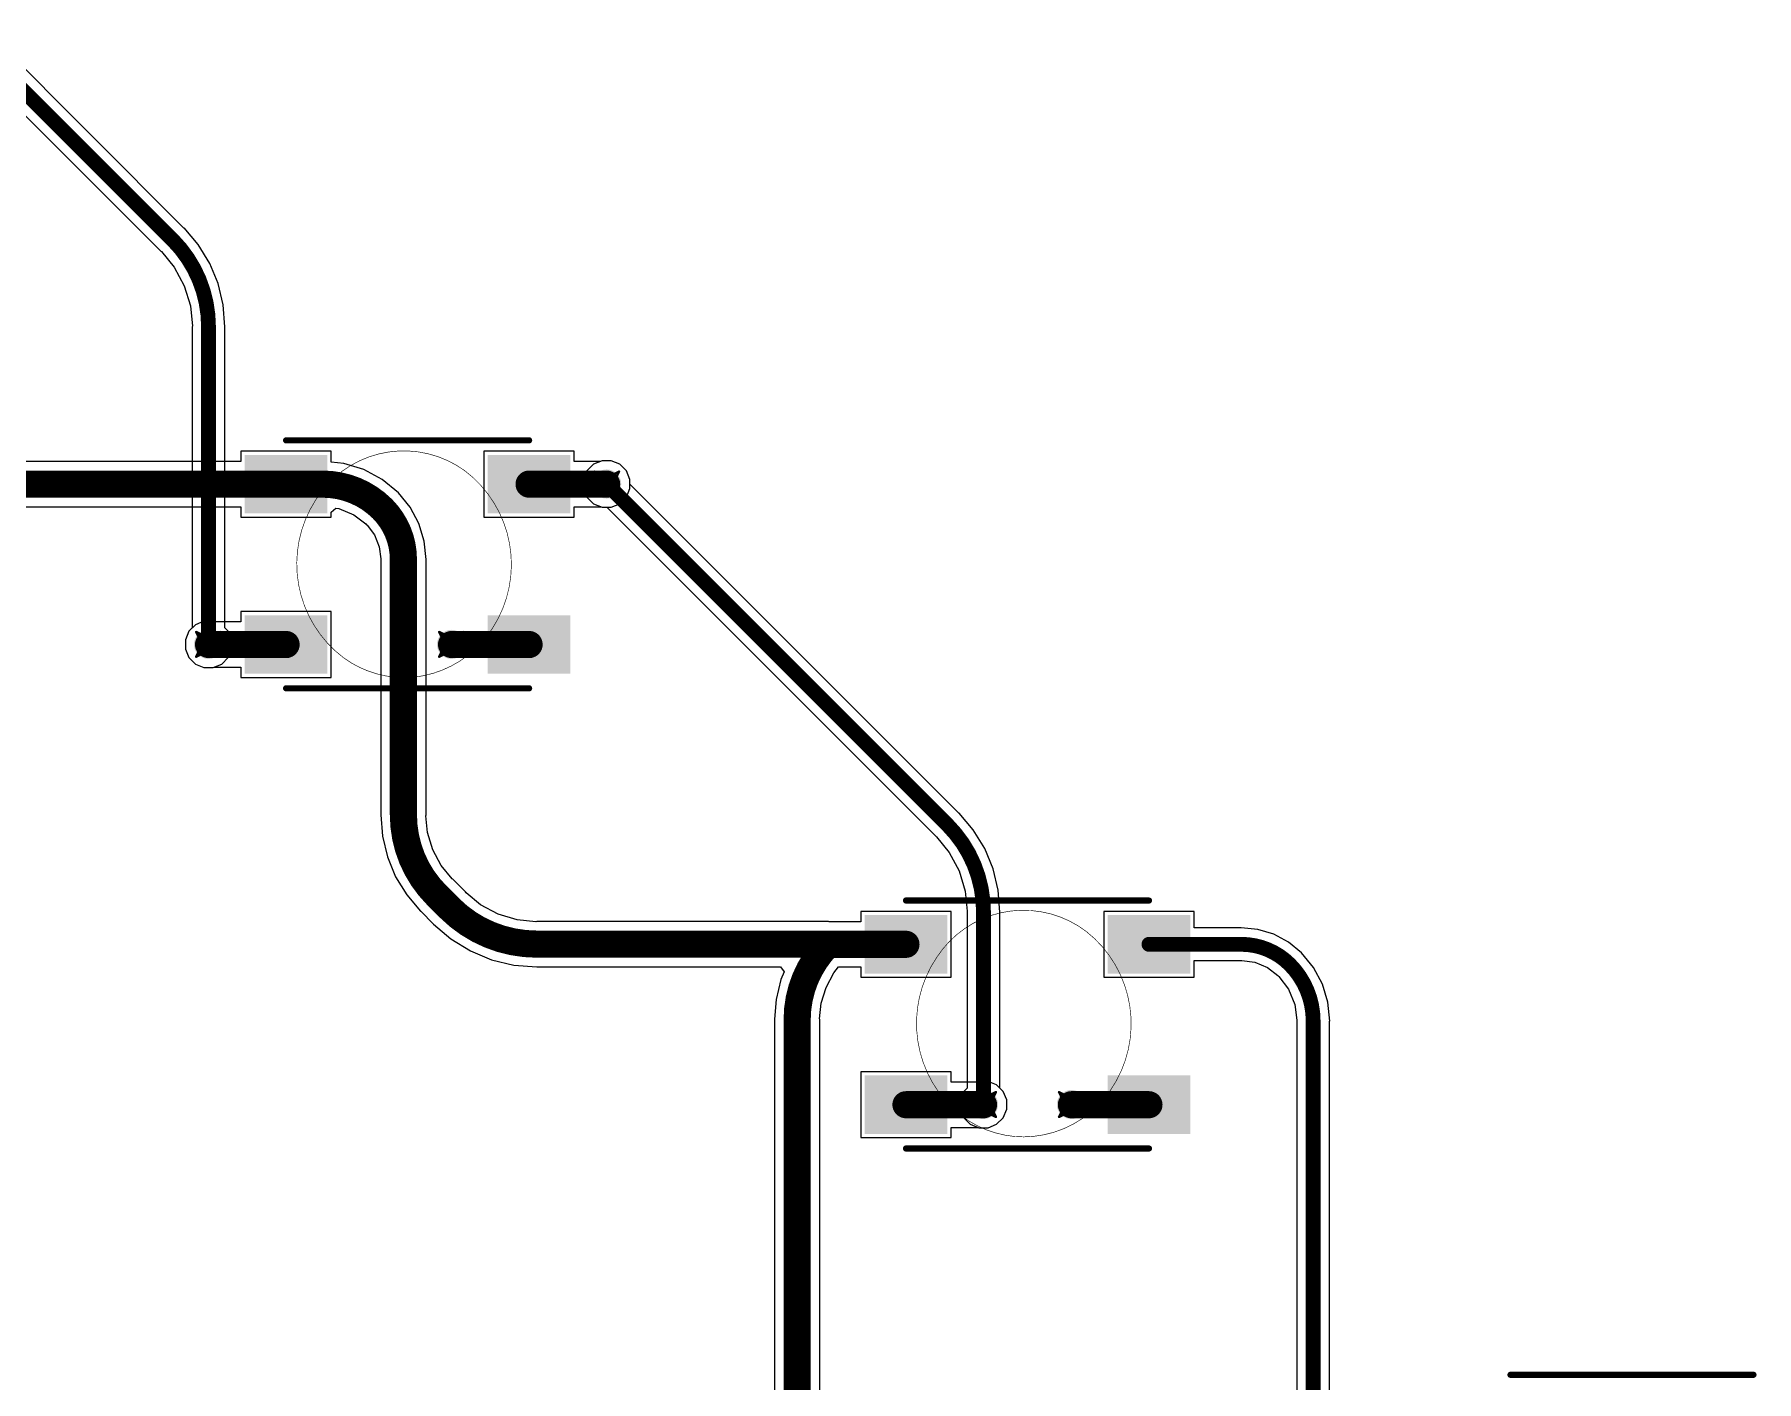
# Model space of a CAD drawing. Header units: inches. Extents: x -11 to 1110, y -7 to 455.
# Drawn here: x 444.63 to 480.06, y 235.97 to 263.68 of the extents above; entities that cross this region are included whole.
import ezdxf

# ---------------------------------------------------------------- set-up
doc = ezdxf.new("R2010")
doc.units = ezdxf.units.IN
for name, color, linetype in [('Bottom Layer', 5, 'Continuous'), ('Drill Drawing', 1, 'Continuous'), ('Mechanical 7', 56, 'Continuous'), ('Top Layer', 1, 'Continuous'), ('Top Overlay', 2, 'Continuous'), ('Top Paste', 8, 'Continuous'), ('Top Solder', 216, 'Continuous'), ('Via Holes', 16, 'Continuous')]:
    doc.layers.add(name, color=color, linetype=linetype)

msp = doc.modelspace()

# ---------------------------------------------------------------- hatches: boundary and pattern name
at = {"layer": 'Bottom Layer'}
h = msp.add_hatch(color=5, dxfattribs=at)
edge = h.paths.add_edge_path()
edge.add_arc((456.404, 254.435), 0.3, 0, 360)
h = msp.add_hatch(color=5, dxfattribs=at)
edge = h.paths.add_edge_path()
edge.add_arc((448.212, 251.135), 0.3, 0, 360)
h = msp.add_hatch(color=5, dxfattribs=at)
edge = h.paths.add_edge_path()
edge.add_arc((453.212, 251.135), 0.3, 0, 360)
h = msp.add_hatch(color=5, dxfattribs=at)
edge = h.paths.add_edge_path()
edge.add_arc((464.158, 241.668), 0.3, 0, 360)
h = msp.add_hatch(color=5, dxfattribs=at)
edge = h.paths.add_edge_path()
edge.add_arc((465.967, 241.668), 0.3, 0, 360)
at = {"layer": 'Top Layer'}
for points in [[(449.058, 254.932), (450.558, 254.932), (450.558, 253.932), (449.058, 253.932)], [(455.558, 253.932), (454.058, 253.932), (454.058, 254.932), (455.558, 254.932)], [(449.058, 251.632), (450.558, 251.632), (450.558, 250.632), (449.058, 250.632)], [(454.058, 251.632), (455.558, 251.632), (455.558, 250.632), (454.058, 250.632)], [(461.812, 245.464), (463.312, 245.464), (463.312, 244.464), (461.812, 244.464)], [(468.312, 244.464), (466.812, 244.464), (466.812, 245.464), (468.312, 245.464)], [(461.812, 242.164), (463.312, 242.164), (463.312, 241.164), (461.812, 241.164)], [(466.812, 242.164), (468.312, 242.164), (468.312, 241.164), (466.812, 241.164)]]:
    msp.add_hatch(color=1, dxfattribs=at).paths.add_polyline_path(points)
h = msp.add_hatch(color=1, dxfattribs=at)
edge = h.paths.add_edge_path()
edge.add_arc((456.404, 254.435), 0.3, 0, 360)
h = msp.add_hatch(color=1, dxfattribs=at)
edge = h.paths.add_edge_path()
edge.add_arc((448.212, 251.135), 0.3, 0, 360)
h = msp.add_hatch(color=1, dxfattribs=at)
edge = h.paths.add_edge_path()
edge.add_arc((453.212, 251.135), 0.3, 0, 360)
h = msp.add_hatch(color=1, dxfattribs=at)
edge = h.paths.add_edge_path()
edge.add_arc((464.158, 241.668), 0.3, 0, 360)
h = msp.add_hatch(color=1, dxfattribs=at)
edge = h.paths.add_edge_path()
edge.add_arc((465.967, 241.668), 0.3, 0, 360)
at = {"layer": 'Top Paste'}
for points in [[(449.058, 254.932), (450.558, 254.932), (450.558, 253.932), (449.058, 253.932)], [(455.558, 253.932), (454.058, 253.932), (454.058, 254.932), (455.558, 254.932)], [(449.058, 251.632), (450.558, 251.632), (450.558, 250.632), (449.058, 250.632)], [(454.058, 251.632), (455.558, 251.632), (455.558, 250.632), (454.058, 250.632)], [(461.812, 245.464), (463.312, 245.464), (463.312, 244.464), (461.812, 244.464)], [(468.312, 244.464), (466.812, 244.464), (466.812, 245.464), (468.312, 245.464)], [(461.812, 242.164), (463.312, 242.164), (463.312, 241.164), (461.812, 241.164)], [(466.812, 242.164), (468.312, 242.164), (468.312, 241.164), (466.812, 241.164)]]:
    msp.add_hatch(color=8, dxfattribs=at).paths.add_polyline_path(points)
at = {"layer": 'Top Solder'}
for points in [[(448.956, 255.033), (450.66, 255.033), (450.66, 253.83), (448.956, 253.83)], [(455.66, 253.83), (453.956, 253.83), (453.956, 255.033), (455.66, 255.033)], [(448.956, 251.733), (450.66, 251.733), (450.66, 250.53), (448.956, 250.53)], [(453.956, 251.733), (455.66, 251.733), (455.66, 250.53), (453.956, 250.53)], [(461.711, 245.566), (463.414, 245.566), (463.414, 244.363), (461.711, 244.363)], [(468.414, 244.363), (466.711, 244.363), (466.711, 245.566), (468.414, 245.566)], [(461.711, 242.266), (463.414, 242.266), (463.414, 241.063), (461.711, 241.063)], [(466.711, 242.266), (468.414, 242.266), (468.414, 241.063), (466.711, 241.063)]]:
    msp.add_hatch(color=216, dxfattribs=at).paths.add_polyline_path(points)
at = {"layer": 'Via Holes'}
h = msp.add_hatch(color=7, dxfattribs=at)
edge = h.paths.add_edge_path()
edge.add_arc((456.404, 254.435), 0.15, 0, 360)
h = msp.add_hatch(color=7, dxfattribs=at)
edge = h.paths.add_edge_path()
edge.add_arc((448.212, 251.135), 0.15, 0, 360)
h = msp.add_hatch(color=7, dxfattribs=at)
edge = h.paths.add_edge_path()
edge.add_arc((453.212, 251.135), 0.15, 0, 360)
h = msp.add_hatch(color=7, dxfattribs=at)
edge = h.paths.add_edge_path()
edge.add_arc((464.158, 241.668), 0.15, 0, 360)
h = msp.add_hatch(color=7, dxfattribs=at)
edge = h.paths.add_edge_path()
edge.add_arc((465.967, 241.668), 0.15, 0, 360)

# ---------------------------------------------------------------- linework, layer by layer
at = {"layer": 'Bottom Layer'}
for p, q in [((447.707, 259.702), (443.878, 263.53)), ((443.402, 263.054), (447.23, 259.226)), ((447.708, 259.704), (447.707, 259.702)), ((448.002, 259.36), (447.708, 259.704)), ((447.23, 259.226), (447.243, 259.218)), ((447.243, 259.218), (447.508, 258.894)), ((448.238, 258.975), (448.002, 259.36)), ((447.508, 258.894), (447.712, 258.513)), ((448.411, 258.558), (448.238, 258.975)), ((447.712, 258.513), (447.838, 258.099)), ((448.516, 258.118), (448.411, 258.558)), ((447.838, 258.099), (447.879, 257.683)), ((448.551, 257.668), (448.516, 258.118)), ((447.879, 257.683), (447.876, 257.668)), ((447.876, 257.668), (447.876, 251.474)), ((448.549, 251.474), (448.549, 257.668)), ((448.549, 257.668), (448.551, 257.668)), ((456.133, 254.84), (455.999, 254.706)), ((456.309, 254.913), (456.133, 254.84)), ((456.499, 254.913), (456.309, 254.913)), ((456.674, 254.84), (456.499, 254.913)), ((456.809, 254.706), (456.674, 254.84)), ((455.999, 254.706), (455.926, 254.53)), ((455.926, 254.53), (455.926, 254.34)), ((456.881, 254.53), (456.809, 254.706)), ((456.881, 254.434), (456.881, 254.53)), ((463.652, 247.663), (456.881, 254.434)), ((455.926, 254.34), (455.999, 254.165)), ((455.999, 254.165), (456.133, 254.03)), ((456.133, 254.03), (456.309, 253.957)), ((456.309, 253.957), (456.405, 253.957)), ((456.405, 253.957), (463.176, 247.187)), ((447.807, 251.406), (447.735, 251.23)), ((447.876, 251.474), (447.807, 251.406)), ((448.617, 251.406), (448.549, 251.474)), ((448.69, 251.23), (448.617, 251.406)), ((447.735, 251.23), (447.735, 251.04)), ((447.735, 251.04), (447.807, 250.865)), ((448.617, 250.865), (448.69, 251.04)), ((448.69, 251.04), (448.69, 251.23)), ((447.807, 250.865), (447.942, 250.73)), ((447.942, 250.73), (448.117, 250.657)), ((448.117, 250.657), (448.307, 250.657)), ((448.307, 250.657), (448.483, 250.73)), ((448.483, 250.73), (448.617, 250.865)), ((463.654, 247.665), (463.652, 247.663)), ((463.947, 247.321), (463.654, 247.665)), ((463.176, 247.187), (463.189, 247.178)), ((463.189, 247.178), (463.454, 246.855)), ((464.183, 246.936), (463.947, 247.321)), ((463.454, 246.855), (463.658, 246.474)), ((464.356, 246.518), (464.183, 246.936)), ((463.658, 246.474), (463.783, 246.059)), ((464.462, 246.079), (464.356, 246.518)), ((463.783, 246.059), (463.824, 245.644)), ((464.497, 245.629), (464.462, 246.079)), ((463.824, 245.644), (463.821, 245.629)), ((463.821, 245.629), (463.821, 242.007)), ((464.495, 242.007), (464.495, 245.629)), ((464.495, 245.629), (464.497, 245.629)), ((463.753, 241.938), (463.68, 241.763)), ((463.68, 241.763), (463.68, 241.573)), ((463.821, 242.007), (463.753, 241.938)), ((464.563, 241.938), (464.495, 242.007)), ((464.636, 241.763), (464.563, 241.938)), ((464.636, 241.573), (464.636, 241.763)), ((463.68, 241.573), (463.753, 241.397)), ((463.753, 241.397), (463.887, 241.263)), ((464.429, 241.263), (464.563, 241.397)), ((464.563, 241.397), (464.636, 241.573)), ((463.887, 241.263), (464.063, 241.19)), ((464.063, 241.19), (464.253, 241.19)), ((464.253, 241.19), (464.429, 241.263))]:
    msp.add_line(p, q, dxfattribs=at)
for points in [[(443.4, 263.532, 0.305, 0.305, 0), (447.468, 259.464, 0.305, 0.305, 0)], [(447.468, 259.464, 0.305, 0.305, -0.198912), (448.212, 257.668, 0.305, 0.305, 0)], [(448.212, 251.135, 0.305, 0.305, 0), (448.212, 257.668, 0.305, 0.305, 0)], [(456.404, 254.435, 0.305, 0.305, 0), (463.414, 247.425, 0.305, 0.305, 0)], [(463.414, 247.425, 0.305, 0.305, -0.198912), (464.158, 245.629, 0.305, 0.305, 0)], [(464.158, 241.668, 0.305, 0.305, 0), (464.158, 245.629, 0.305, 0.305, 0)]]:
    msp.add_lwpolyline(points, format="xyseb", dxfattribs=at)
for points in [[(447.392, 259.464, 0.152, 0.152, 1), (447.545, 259.464, 0.152, 0.152, 1)], [(447.392, 259.464, 0.152, 0.152, 1), (447.545, 259.464, 0.152, 0.152, 1)], [(448.136, 257.668, 0.152, 0.152, 1), (448.289, 257.668, 0.152, 0.152, 1)], [(448.136, 257.668, 0.152, 0.152, 1), (448.289, 257.668, 0.152, 0.152, 1)], [(456.327, 254.435, 0.152, 0.152, 1), (456.48, 254.435, 0.152, 0.152, 1)], [(448.136, 251.135, 0.152, 0.152, 1), (448.289, 251.135, 0.152, 0.152, 1)], [(463.338, 247.425, 0.152, 0.152, 1), (463.49, 247.425, 0.152, 0.152, 1)], [(463.338, 247.425, 0.152, 0.152, 1), (463.49, 247.425, 0.152, 0.152, 1)], [(464.082, 245.629, 0.152, 0.152, 1), (464.234, 245.629, 0.152, 0.152, 1)], [(464.082, 245.629, 0.152, 0.152, 1), (464.234, 245.629, 0.152, 0.152, 1)], [(464.082, 241.668, 0.152, 0.152, 1), (464.234, 241.668, 0.152, 0.152, 1)]]:
    msp.add_lwpolyline(points, format="xyseb", close=True, dxfattribs=at)
at = {"layer": 'Drill Drawing'}
for points in [[(456.15, 254.689, 0.0508, 0.0508, 0), (456.404, 254.562, 0.0508, 0.0508, 0)], [(456.15, 254.689, 0.0508, 0.0508, 0), (456.277, 254.435, 0.0508, 0.0508, 0)], [(456.15, 254.181, 0.0508, 0.0508, 0), (456.277, 254.435, 0.0508, 0.0508, 0)], [(456.404, 254.562, 0.0508, 0.0508, 0), (456.658, 254.689, 0.0508, 0.0508, 0)], [(456.531, 254.435, 0.0508, 0.0508, 0), (456.658, 254.689, 0.0508, 0.0508, 0)], [(456.531, 254.435, 0.0508, 0.0508, 0), (456.658, 254.181, 0.0508, 0.0508, 0)], [(456.15, 254.181, 0.0508, 0.0508, 0), (456.404, 254.308, 0.0508, 0.0508, 0)], [(456.404, 254.308, 0.0508, 0.0508, 0), (456.658, 254.181, 0.0508, 0.0508, 0)], [(447.958, 251.389, 0.0508, 0.0508, 0), (448.212, 251.262, 0.0508, 0.0508, 0)], [(447.958, 251.389, 0.0508, 0.0508, 0), (448.085, 251.135, 0.0508, 0.0508, 0)], [(448.212, 251.262, 0.0508, 0.0508, 0), (448.466, 251.389, 0.0508, 0.0508, 0)], [(448.339, 251.135, 0.0508, 0.0508, 0), (448.466, 251.389, 0.0508, 0.0508, 0)], [(452.958, 251.389, 0.0508, 0.0508, 0), (453.212, 251.262, 0.0508, 0.0508, 0)], [(452.958, 251.389, 0.0508, 0.0508, 0), (453.085, 251.135, 0.0508, 0.0508, 0)], [(453.212, 251.262, 0.0508, 0.0508, 0), (453.466, 251.389, 0.0508, 0.0508, 0)], [(453.339, 251.135, 0.0508, 0.0508, 0), (453.466, 251.389, 0.0508, 0.0508, 0)], [(447.958, 250.881, 0.0508, 0.0508, 0), (448.085, 251.135, 0.0508, 0.0508, 0)], [(447.958, 250.881, 0.0508, 0.0508, 0), (448.212, 251.008, 0.0508, 0.0508, 0)], [(448.212, 251.008, 0.0508, 0.0508, 0), (448.466, 250.881, 0.0508, 0.0508, 0)], [(448.339, 251.135, 0.0508, 0.0508, 0), (448.466, 250.881, 0.0508, 0.0508, 0)], [(452.958, 250.881, 0.0508, 0.0508, 0), (453.085, 251.135, 0.0508, 0.0508, 0)], [(452.958, 250.881, 0.0508, 0.0508, 0), (453.212, 251.008, 0.0508, 0.0508, 0)], [(453.212, 251.008, 0.0508, 0.0508, 0), (453.466, 250.881, 0.0508, 0.0508, 0)], [(453.339, 251.135, 0.0508, 0.0508, 0), (453.466, 250.881, 0.0508, 0.0508, 0)], [(463.904, 241.922, 0.0508, 0.0508, 0), (464.158, 241.795, 0.0508, 0.0508, 0)], [(463.904, 241.922, 0.0508, 0.0508, 0), (464.031, 241.668, 0.0508, 0.0508, 0)], [(463.904, 241.414, 0.0508, 0.0508, 0), (464.031, 241.668, 0.0508, 0.0508, 0)], [(464.158, 241.795, 0.0508, 0.0508, 0), (464.412, 241.922, 0.0508, 0.0508, 0)], [(464.285, 241.668, 0.0508, 0.0508, 0), (464.412, 241.922, 0.0508, 0.0508, 0)], [(464.285, 241.668, 0.0508, 0.0508, 0), (464.412, 241.414, 0.0508, 0.0508, 0)], [(465.713, 241.922, 0.0508, 0.0508, 0), (465.967, 241.795, 0.0508, 0.0508, 0)], [(465.713, 241.922, 0.0508, 0.0508, 0), (465.84, 241.668, 0.0508, 0.0508, 0)], [(465.713, 241.414, 0.0508, 0.0508, 0), (465.84, 241.668, 0.0508, 0.0508, 0)], [(465.967, 241.795, 0.0508, 0.0508, 0), (466.221, 241.922, 0.0508, 0.0508, 0)], [(466.094, 241.668, 0.0508, 0.0508, 0), (466.221, 241.922, 0.0508, 0.0508, 0)], [(466.094, 241.668, 0.0508, 0.0508, 0), (466.221, 241.414, 0.0508, 0.0508, 0)], [(463.904, 241.414, 0.0508, 0.0508, 0), (464.158, 241.541, 0.0508, 0.0508, 0)], [(464.158, 241.541, 0.0508, 0.0508, 0), (464.412, 241.414, 0.0508, 0.0508, 0)], [(465.713, 241.414, 0.0508, 0.0508, 0), (465.967, 241.541, 0.0508, 0.0508, 0)], [(465.967, 241.541, 0.0508, 0.0508, 0), (466.221, 241.414, 0.0508, 0.0508, 0)]]:
    msp.add_lwpolyline(points, format="xyseb", dxfattribs=at)
for points in [[(456.137, 254.689, 0.0254, 0.0254, 1), (456.162, 254.689, 0.0254, 0.0254, 1)], [(456.137, 254.689, 0.0254, 0.0254, 1), (456.162, 254.689, 0.0254, 0.0254, 1)], [(456.264, 254.435, 0.0254, 0.0254, 1), (456.289, 254.435, 0.0254, 0.0254, 1)], [(456.264, 254.435, 0.0254, 0.0254, 1), (456.289, 254.435, 0.0254, 0.0254, 1)], [(456.391, 254.562, 0.0254, 0.0254, 1), (456.416, 254.562, 0.0254, 0.0254, 1)], [(456.391, 254.562, 0.0254, 0.0254, 1), (456.416, 254.562, 0.0254, 0.0254, 1)], [(456.518, 254.435, 0.0254, 0.0254, 1), (456.543, 254.435, 0.0254, 0.0254, 1)], [(456.518, 254.435, 0.0254, 0.0254, 1), (456.543, 254.435, 0.0254, 0.0254, 1)], [(456.645, 254.689, 0.0254, 0.0254, 1), (456.67, 254.689, 0.0254, 0.0254, 1)], [(456.645, 254.689, 0.0254, 0.0254, 1), (456.67, 254.689, 0.0254, 0.0254, 1)], [(456.137, 254.181, 0.0254, 0.0254, 1), (456.162, 254.181, 0.0254, 0.0254, 1)], [(456.137, 254.181, 0.0254, 0.0254, 1), (456.162, 254.181, 0.0254, 0.0254, 1)], [(456.391, 254.308, 0.0254, 0.0254, 1), (456.416, 254.308, 0.0254, 0.0254, 1)], [(456.391, 254.308, 0.0254, 0.0254, 1), (456.416, 254.308, 0.0254, 0.0254, 1)], [(456.645, 254.181, 0.0254, 0.0254, 1), (456.67, 254.181, 0.0254, 0.0254, 1)], [(456.645, 254.181, 0.0254, 0.0254, 1), (456.67, 254.181, 0.0254, 0.0254, 1)], [(447.946, 251.389, 0.0254, 0.0254, 1), (447.971, 251.389, 0.0254, 0.0254, 1)], [(447.946, 251.389, 0.0254, 0.0254, 1), (447.971, 251.389, 0.0254, 0.0254, 1)], [(448.2, 251.262, 0.0254, 0.0254, 1), (448.225, 251.262, 0.0254, 0.0254, 1)], [(448.2, 251.262, 0.0254, 0.0254, 1), (448.225, 251.262, 0.0254, 0.0254, 1)], [(448.454, 251.389, 0.0254, 0.0254, 1), (448.479, 251.389, 0.0254, 0.0254, 1)], [(448.454, 251.389, 0.0254, 0.0254, 1), (448.479, 251.389, 0.0254, 0.0254, 1)], [(452.946, 251.389, 0.0254, 0.0254, 1), (452.971, 251.389, 0.0254, 0.0254, 1)], [(452.946, 251.389, 0.0254, 0.0254, 1), (452.971, 251.389, 0.0254, 0.0254, 1)], [(453.2, 251.262, 0.0254, 0.0254, 1), (453.225, 251.262, 0.0254, 0.0254, 1)], [(453.2, 251.262, 0.0254, 0.0254, 1), (453.225, 251.262, 0.0254, 0.0254, 1)], [(453.454, 251.389, 0.0254, 0.0254, 1), (453.479, 251.389, 0.0254, 0.0254, 1)], [(453.454, 251.389, 0.0254, 0.0254, 1), (453.479, 251.389, 0.0254, 0.0254, 1)], [(447.946, 250.881, 0.0254, 0.0254, 1), (447.971, 250.881, 0.0254, 0.0254, 1)], [(447.946, 250.881, 0.0254, 0.0254, 1), (447.971, 250.881, 0.0254, 0.0254, 1)], [(448.073, 251.135, 0.0254, 0.0254, 1), (448.098, 251.135, 0.0254, 0.0254, 1)], [(448.073, 251.135, 0.0254, 0.0254, 1), (448.098, 251.135, 0.0254, 0.0254, 1)], [(448.2, 251.008, 0.0254, 0.0254, 1), (448.225, 251.008, 0.0254, 0.0254, 1)], [(448.2, 251.008, 0.0254, 0.0254, 1), (448.225, 251.008, 0.0254, 0.0254, 1)], [(448.327, 251.135, 0.0254, 0.0254, 1), (448.352, 251.135, 0.0254, 0.0254, 1)], [(448.327, 251.135, 0.0254, 0.0254, 1), (448.352, 251.135, 0.0254, 0.0254, 1)], [(448.454, 250.881, 0.0254, 0.0254, 1), (448.479, 250.881, 0.0254, 0.0254, 1)], [(448.454, 250.881, 0.0254, 0.0254, 1), (448.479, 250.881, 0.0254, 0.0254, 1)], [(452.946, 250.881, 0.0254, 0.0254, 1), (452.971, 250.881, 0.0254, 0.0254, 1)], [(452.946, 250.881, 0.0254, 0.0254, 1), (452.971, 250.881, 0.0254, 0.0254, 1)], [(453.073, 251.135, 0.0254, 0.0254, 1), (453.098, 251.135, 0.0254, 0.0254, 1)], [(453.073, 251.135, 0.0254, 0.0254, 1), (453.098, 251.135, 0.0254, 0.0254, 1)], [(453.2, 251.008, 0.0254, 0.0254, 1), (453.225, 251.008, 0.0254, 0.0254, 1)], [(453.2, 251.008, 0.0254, 0.0254, 1), (453.225, 251.008, 0.0254, 0.0254, 1)], [(453.327, 251.135, 0.0254, 0.0254, 1), (453.352, 251.135, 0.0254, 0.0254, 1)], [(453.327, 251.135, 0.0254, 0.0254, 1), (453.352, 251.135, 0.0254, 0.0254, 1)], [(453.454, 250.881, 0.0254, 0.0254, 1), (453.479, 250.881, 0.0254, 0.0254, 1)], [(453.454, 250.881, 0.0254, 0.0254, 1), (453.479, 250.881, 0.0254, 0.0254, 1)], [(463.891, 241.922, 0.0254, 0.0254, 1), (463.917, 241.922, 0.0254, 0.0254, 1)], [(463.891, 241.922, 0.0254, 0.0254, 1), (463.917, 241.922, 0.0254, 0.0254, 1)], [(464.018, 241.668, 0.0254, 0.0254, 1), (464.044, 241.668, 0.0254, 0.0254, 1)], [(464.018, 241.668, 0.0254, 0.0254, 1), (464.044, 241.668, 0.0254, 0.0254, 1)], [(464.145, 241.795, 0.0254, 0.0254, 1), (464.171, 241.795, 0.0254, 0.0254, 1)], [(464.145, 241.795, 0.0254, 0.0254, 1), (464.171, 241.795, 0.0254, 0.0254, 1)], [(464.272, 241.668, 0.0254, 0.0254, 1), (464.298, 241.668, 0.0254, 0.0254, 1)], [(464.272, 241.668, 0.0254, 0.0254, 1), (464.298, 241.668, 0.0254, 0.0254, 1)], [(464.399, 241.922, 0.0254, 0.0254, 1), (464.425, 241.922, 0.0254, 0.0254, 1)], [(464.399, 241.922, 0.0254, 0.0254, 1), (464.425, 241.922, 0.0254, 0.0254, 1)], [(465.7, 241.922, 0.0254, 0.0254, 1), (465.725, 241.922, 0.0254, 0.0254, 1)], [(465.7, 241.922, 0.0254, 0.0254, 1), (465.725, 241.922, 0.0254, 0.0254, 1)], [(465.827, 241.668, 0.0254, 0.0254, 1), (465.852, 241.668, 0.0254, 0.0254, 1)], [(465.827, 241.668, 0.0254, 0.0254, 1), (465.852, 241.668, 0.0254, 0.0254, 1)], [(465.954, 241.795, 0.0254, 0.0254, 1), (465.979, 241.795, 0.0254, 0.0254, 1)], [(465.954, 241.795, 0.0254, 0.0254, 1), (465.979, 241.795, 0.0254, 0.0254, 1)], [(466.081, 241.668, 0.0254, 0.0254, 1), (466.106, 241.668, 0.0254, 0.0254, 1)], [(466.081, 241.668, 0.0254, 0.0254, 1), (466.106, 241.668, 0.0254, 0.0254, 1)], [(466.208, 241.922, 0.0254, 0.0254, 1), (466.233, 241.922, 0.0254, 0.0254, 1)], [(466.208, 241.922, 0.0254, 0.0254, 1), (466.233, 241.922, 0.0254, 0.0254, 1)], [(463.891, 241.414, 0.0254, 0.0254, 1), (463.917, 241.414, 0.0254, 0.0254, 1)], [(463.891, 241.414, 0.0254, 0.0254, 1), (463.917, 241.414, 0.0254, 0.0254, 1)], [(464.145, 241.541, 0.0254, 0.0254, 1), (464.171, 241.541, 0.0254, 0.0254, 1)], [(464.145, 241.541, 0.0254, 0.0254, 1), (464.171, 241.541, 0.0254, 0.0254, 1)], [(464.399, 241.414, 0.0254, 0.0254, 1), (464.425, 241.414, 0.0254, 0.0254, 1)], [(464.399, 241.414, 0.0254, 0.0254, 1), (464.425, 241.414, 0.0254, 0.0254, 1)], [(465.7, 241.414, 0.0254, 0.0254, 1), (465.725, 241.414, 0.0254, 0.0254, 1)], [(465.7, 241.414, 0.0254, 0.0254, 1), (465.725, 241.414, 0.0254, 0.0254, 1)], [(465.954, 241.541, 0.0254, 0.0254, 1), (465.979, 241.541, 0.0254, 0.0254, 1)], [(465.954, 241.541, 0.0254, 0.0254, 1), (465.979, 241.541, 0.0254, 0.0254, 1)], [(466.208, 241.414, 0.0254, 0.0254, 1), (466.233, 241.414, 0.0254, 0.0254, 1)], [(466.208, 241.414, 0.0254, 0.0254, 1), (466.233, 241.414, 0.0254, 0.0254, 1)]]:
    msp.add_lwpolyline(points, format="xyseb", close=True, dxfattribs=at)
at = {"layer": 'Mechanical 7'}
for points in [[(450.414, 254.102, 0.0127, 0.0127, -0.436131), (453.48, 254.712, 0.0127, 0.0127, 0)], [(453.48, 254.712, 0.0127, 0.0127, -0.39338), (454.058, 251.472, 0.0127, 0.0127, 0)], [(450.992, 250.859, 0.0127, 0.0127, -0.393377), (450.414, 254.102, 0.0127, 0.0127, 0)], [(454.058, 251.472, 0.0127, 0.0127, -0.203395), (452.654, 250.494, 0.0127, 0.0127, 0)], [(452.234, 250.452, 0.0127, 0.0127, -0.158881), (450.992, 250.859, 0.0127, 0.0127, 0)], [(452.654, 250.494, 0.0127, 0.0127, -0.050305), (452.234, 250.452, 0.0127, 0.0127, 0)], [(463.196, 244.696, 0.0127, 0.0127, -0.437119), (466.276, 245.226, 0.0127, 0.0127, 0)], [(466.276, 245.226, 0.0127, 0.0127, -0.394011), (466.777, 241.971, 0.0127, 0.0127, 0)], [(463.698, 241.441, 0.0127, 0.0127, -0.392791), (463.196, 244.696, 0.0127, 0.0127, 0)], [(466.777, 241.971, 0.0127, 0.0127, -0.249248), (464.986, 241.002, 0.0127, 0.0127, 0)], [(464.986, 241.002, 0.0127, 0.0127, -0.165053), (463.698, 241.441, 0.0127, 0.0127, 0)]]:
    msp.add_lwpolyline(points, format="xyseb", dxfattribs=at)
for points in [[(453.477, 254.712, 0.00635, 0.00635, 1), (453.483, 254.712, 0.00635, 0.00635, 1)], [(453.477, 254.712, 0.00635, 0.00635, 1), (453.483, 254.712, 0.00635, 0.00635, 1)], [(450.411, 254.102, 0.00635, 0.00635, 1), (450.417, 254.102, 0.00635, 0.00635, 1)], [(450.411, 254.102, 0.00635, 0.00635, 1), (450.417, 254.102, 0.00635, 0.00635, 1)], [(454.054, 251.472, 0.00635, 0.00635, 1), (454.061, 251.472, 0.00635, 0.00635, 1)], [(454.054, 251.472, 0.00635, 0.00635, 1), (454.061, 251.472, 0.00635, 0.00635, 1)], [(450.988, 250.859, 0.00635, 0.00635, 1), (450.995, 250.859, 0.00635, 0.00635, 1)], [(450.988, 250.859, 0.00635, 0.00635, 1), (450.995, 250.859, 0.00635, 0.00635, 1)], [(452.231, 250.452, 0.00635, 0.00635, 1), (452.238, 250.452, 0.00635, 0.00635, 1)], [(452.231, 250.452, 0.00635, 0.00635, 1), (452.238, 250.452, 0.00635, 0.00635, 1)], [(452.651, 250.494, 0.00635, 0.00635, 1), (452.657, 250.494, 0.00635, 0.00635, 1)], [(452.651, 250.494, 0.00635, 0.00635, 1), (452.657, 250.494, 0.00635, 0.00635, 1)], [(466.273, 245.226, 0.00635, 0.00635, 1), (466.28, 245.226, 0.00635, 0.00635, 1)], [(466.273, 245.226, 0.00635, 0.00635, 1), (466.28, 245.226, 0.00635, 0.00635, 1)], [(463.193, 244.696, 0.00635, 0.00635, 1), (463.199, 244.696, 0.00635, 0.00635, 1)], [(463.193, 244.696, 0.00635, 0.00635, 1), (463.199, 244.696, 0.00635, 0.00635, 1)], [(466.774, 241.971, 0.00635, 0.00635, 1), (466.781, 241.971, 0.00635, 0.00635, 1)], [(466.774, 241.971, 0.00635, 0.00635, 1), (466.781, 241.971, 0.00635, 0.00635, 1)], [(463.694, 241.441, 0.00635, 0.00635, 1), (463.701, 241.441, 0.00635, 0.00635, 1)], [(463.694, 241.441, 0.00635, 0.00635, 1), (463.701, 241.441, 0.00635, 0.00635, 1)], [(464.982, 241.002, 0.00635, 0.00635, 1), (464.989, 241.002, 0.00635, 0.00635, 1)], [(464.982, 241.002, 0.00635, 0.00635, 1), (464.989, 241.002, 0.00635, 0.00635, 1)]]:
    msp.add_lwpolyline(points, format="xyseb", close=True, dxfattribs=at)
at = {"layer": 'Top Layer'}
for p, q in [((448.88, 254.898), (442.021, 254.898)), ((450.736, 255.11), (448.88, 255.11)), ((448.88, 255.11), (448.88, 254.898)), ((450.736, 254.883), (450.736, 255.11)), ((450.993, 254.857), (450.736, 254.883)), ((451.406, 254.732), (450.993, 254.857)), ((455.736, 255.11), (453.88, 255.11)), ((453.88, 255.11), (453.88, 253.754)), ((455.736, 254.898), (455.736, 255.11)), ((456.272, 254.898), (455.736, 254.898)), ((456.309, 254.913), (456.272, 254.898)), ((456.499, 254.913), (456.309, 254.913)), ((456.674, 254.84), (456.499, 254.913)), ((456.809, 254.706), (456.674, 254.84)), ((451.787, 254.528), (451.406, 254.732)), ((452.121, 254.255), (451.787, 254.528)), ((456.881, 254.53), (456.809, 254.706)), ((456.881, 254.34), (456.881, 254.53)), ((452.12, 254.254), (452.121, 254.255)), ((452.361, 253.96), (452.12, 254.254)), ((456.674, 254.03), (456.809, 254.165)), ((456.809, 254.165), (456.881, 254.34)), ((442.021, 253.966), (448.88, 253.966)), ((448.88, 253.966), (448.88, 253.754)), ((448.88, 253.754), (450.736, 253.754)), ((450.736, 253.854), (450.831, 253.938)), ((450.736, 253.754), (450.736, 253.854)), ((450.831, 253.938), (450.893, 253.929)), ((450.893, 253.929), (451.201, 253.802)), ((451.201, 253.802), (451.448, 253.613)), ((452.54, 253.624), (452.361, 253.96)), ((453.88, 253.754), (455.736, 253.754)), ((455.736, 253.754), (455.736, 253.966)), ((455.736, 253.966), (456.289, 253.966)), ((456.289, 253.966), (456.309, 253.957)), ((456.309, 253.957), (456.499, 253.957)), ((456.499, 253.957), (456.674, 254.03)), ((451.448, 253.613), (451.46, 253.594)), ((451.46, 253.594), (451.473, 253.586)), ((451.473, 253.586), (451.625, 253.388)), ((451.625, 253.388), (451.726, 253.144)), ((452.651, 253.26), (452.54, 253.624)), ((451.726, 253.144), (451.758, 252.896)), ((452.688, 252.881), (452.651, 253.26)), ((451.758, 252.896), (451.755, 252.881)), ((451.755, 252.881), (451.755, 247.629)), ((452.688, 247.629), (452.688, 252.881)), ((452.688, 252.881), (452.688, 252.881)), ((448.117, 251.613), (447.942, 251.54)), ((448.307, 251.613), (448.117, 251.613)), ((448.344, 251.598), (448.307, 251.613)), ((448.88, 251.598), (448.344, 251.598)), ((450.736, 251.81), (448.88, 251.81)), ((448.88, 251.81), (448.88, 251.598)), ((450.736, 250.454), (450.736, 251.81)), ((447.807, 251.406), (447.735, 251.23)), ((447.942, 251.54), (447.807, 251.406)), ((447.735, 251.23), (447.735, 251.04)), ((447.735, 251.04), (447.807, 250.865)), ((447.807, 250.865), (447.942, 250.73)), ((447.942, 250.73), (448.117, 250.657)), ((448.117, 250.657), (448.307, 250.657)), ((448.307, 250.657), (448.327, 250.666)), ((448.327, 250.666), (448.88, 250.666)), ((448.88, 250.666), (448.88, 250.454)), ((448.88, 250.454), (450.736, 250.454)), ((451.755, 247.629), (451.756, 247.627)), ((451.756, 247.627), (451.79, 247.19)), ((452.684, 247.611), (452.688, 247.629)), ((452.719, 247.262), (452.684, 247.611)), ((451.79, 247.19), (451.893, 246.762)), ((452.826, 246.91), (452.719, 247.262)), ((451.893, 246.762), (452.062, 246.355)), ((452.999, 246.584), (452.826, 246.91)), ((452.062, 246.355), (452.292, 245.979)), ((453.222, 246.313), (452.999, 246.584)), ((453.237, 246.303), (453.222, 246.313)), ((453.499, 246.041), (453.237, 246.303)), ((452.292, 245.979), (452.576, 245.646)), ((453.511, 246.023), (453.499, 246.041)), ((453.81, 245.778), (453.511, 246.023)), ((452.576, 245.646), (452.578, 245.644)), ((452.578, 245.644), (452.84, 245.382)), ((454.169, 245.586), (453.81, 245.778)), ((454.56, 245.467), (454.169, 245.586)), ((463.49, 245.642), (461.635, 245.642)), ((461.635, 245.642), (461.635, 245.43)), ((463.49, 244.286), (463.49, 245.642)), ((468.49, 245.642), (466.635, 245.642)), ((466.635, 245.642), (466.635, 244.286)), ((468.49, 245.301), (468.49, 245.642)), ((452.84, 245.382), (452.84, 245.382)), ((452.84, 245.382), (452.84, 245.382)), ((452.84, 245.382), (453.198, 245.075)), ((454.944, 245.43), (454.56, 245.467)), ((454.966, 245.434), (454.944, 245.43)), ((460.967, 245.434), (454.966, 245.434)), ((460.984, 245.43), (460.967, 245.434)), ((461.635, 245.43), (460.984, 245.43)), ((469.462, 245.301), (468.49, 245.301)), ((469.803, 245.269), (469.462, 245.303)), ((469.462, 245.303), (469.462, 245.301)), ((470.131, 245.17), (469.803, 245.269)), ((453.198, 245.075), (453.601, 244.829)), ((470.433, 245.008), (470.131, 245.17)), ((470.698, 244.791), (470.433, 245.008)), ((453.601, 244.829), (454.036, 244.648)), ((454.036, 244.648), (454.495, 244.538)), ((454.495, 244.538), (454.966, 244.501)), ((454.966, 244.501), (454.966, 244.501)), ((454.966, 244.501), (459.984, 244.501)), ((459.984, 244.501), (460.054, 244.396)), ((461.078, 244.379), (461.176, 244.498)), ((461.176, 244.498), (461.635, 244.498)), ((461.635, 244.498), (461.635, 244.286)), ((468.49, 244.286), (468.49, 244.628)), ((468.49, 244.628), (469.462, 244.628)), ((469.462, 244.628), (469.471, 244.629)), ((469.471, 244.629), (469.74, 244.594)), ((469.74, 244.594), (470, 244.486)), ((470.699, 244.791), (470.698, 244.791)), ((470.946, 244.49), (470.699, 244.791)), ((459.989, 244.238), (459.892, 243.832)), ((460.054, 244.396), (459.989, 244.238)), ((460.918, 244.079), (461.078, 244.379)), ((461.635, 244.286), (463.49, 244.286)), ((466.635, 244.286), (468.49, 244.286)), ((470, 244.486), (470.216, 244.321)), ((470.216, 244.321), (470.221, 244.313)), ((470.221, 244.313), (470.234, 244.305)), ((470.234, 244.305), (470.433, 244.044)), ((471.13, 244.147), (470.946, 244.49)), ((471.243, 243.774), (471.13, 244.147)), ((459.892, 243.832), (459.859, 243.423)), ((460.819, 243.754), (460.918, 244.079)), ((470.433, 244.044), (470.565, 243.727)), ((460.787, 243.432), (460.819, 243.754)), ((470.565, 243.727), (470.608, 243.401)), ((471.281, 243.386), (471.243, 243.774)), ((459.859, 243.423), (459.858, 243.416)), ((459.858, 243.416), (459.858, 235.367)), ((460.79, 243.416), (460.787, 243.432)), ((460.79, 235.367), (460.79, 243.416)), ((470.608, 243.401), (470.605, 243.386)), ((470.605, 243.386), (470.605, 234.961)), ((471.278, 234.961), (471.278, 243.386)), ((471.278, 243.386), (471.281, 243.386)), ((463.49, 242.342), (461.635, 242.342)), ((461.635, 242.342), (461.635, 240.986)), ((463.49, 242.13), (463.49, 242.342)), ((464.027, 242.13), (463.49, 242.13)), ((464.063, 242.145), (464.027, 242.13)), ((464.253, 242.145), (464.063, 242.145)), ((464.429, 242.073), (464.253, 242.145)), ((464.563, 241.938), (464.429, 242.073)), ((464.636, 241.763), (464.563, 241.938)), ((464.636, 241.573), (464.636, 241.763)), ((464.429, 241.263), (464.563, 241.397)), ((464.563, 241.397), (464.636, 241.573)), ((461.635, 240.986), (463.49, 240.986)), ((463.49, 240.986), (463.49, 241.198)), ((463.49, 241.198), (464.043, 241.198)), ((464.043, 241.198), (464.063, 241.19)), ((464.063, 241.19), (464.253, 241.19)), ((464.253, 241.19), (464.429, 241.263))]:
    msp.add_line(p, q, dxfattribs=at)
for points in [[(442.021, 254.432, 0.559, 0.559, 0), (449.808, 254.432, 0.559, 0.559, 0)], [(449.808, 254.432, 0.559, 0.559, 0), (450.563, 254.432, 0.559, 0.559, 0)], [(450.563, 254.432, 0.559, 0.559, -0.198912), (451.79, 253.924, 0.559, 0.559, 0)], [(454.808, 254.432, 0.559, 0.559, 0), (456.404, 254.432, 0.559, 0.559, 0)], [(451.79, 253.924, 0.559, 0.559, -0.198912), (452.222, 252.881, 0.559, 0.559, 0)], [(452.222, 247.629, 0.559, 0.559, 0), (452.222, 252.881, 0.559, 0.559, 0)], [(448.212, 251.132, 0.559, 0.559, 0), (449.808, 251.132, 0.559, 0.559, 0)], [(453.212, 251.132, 0.559, 0.559, 0), (454.808, 251.132, 0.559, 0.559, 0)], [(452.907, 245.974, 0.559, 0.559, -0.198912), (452.222, 247.629, 0.559, 0.559, 0)], [(452.907, 245.974, 0.559, 0.559, 0), (453.169, 245.712, 0.559, 0.559, 0)], [(454.966, 244.968, 0.559, 0.559, -0.198912), (453.169, 245.712, 0.559, 0.559, 0)], [(454.966, 244.968, 0.559, 0.559, 0), (460.967, 244.968, 0.559, 0.559, 0)], [(460.324, 243.416, 0.559, 0.559, -0.198912), (460.967, 244.968, 0.559, 0.559, 0)], [(460.967, 244.964, 0.559, 0.559, 0), (462.562, 244.964, 0.559, 0.559, 0)], [(467.562, 244.964, 0.305, 0.305, 0), (469.462, 244.964, 0.305, 0.305, 0)], [(469.462, 244.964, 0.305, 0.305, -0.198912), (470.459, 244.551, 0.305, 0.305, 0)], [(470.459, 244.551, 0.305, 0.305, -0.198912), (470.941, 243.386, 0.305, 0.305, 0)], [(460.324, 235.367, 0.559, 0.559, 0), (460.324, 243.416, 0.559, 0.559, 0)], [(470.941, 234.961, 0.305, 0.305, 0), (470.941, 243.386, 0.305, 0.305, 0)], [(462.562, 241.664, 0.559, 0.559, 0), (464.158, 241.664, 0.559, 0.559, 0)], [(465.967, 241.664, 0.559, 0.559, 0), (467.562, 241.664, 0.559, 0.559, 0)]]:
    msp.add_lwpolyline(points, format="xyseb", dxfattribs=at)
for points in [[(449.668, 254.432, 0.279, 0.279, 1), (449.948, 254.432, 0.279, 0.279, 1)], [(449.668, 254.432, 0.279, 0.279, 1), (449.948, 254.432, 0.279, 0.279, 1)], [(450.424, 254.432, 0.279, 0.279, 1), (450.703, 254.432, 0.279, 0.279, 1)], [(450.424, 254.432, 0.279, 0.279, 1), (450.703, 254.432, 0.279, 0.279, 1)], [(454.668, 254.432, 0.279, 0.279, 1), (454.948, 254.432, 0.279, 0.279, 1)], [(456.264, 254.432, 0.279, 0.279, 1), (456.543, 254.432, 0.279, 0.279, 1)], [(451.65, 253.924, 0.279, 0.279, 1), (451.93, 253.924, 0.279, 0.279, 1)], [(451.65, 253.924, 0.279, 0.279, 1), (451.93, 253.924, 0.279, 0.279, 1)], [(452.082, 252.881, 0.279, 0.279, 1), (452.361, 252.881, 0.279, 0.279, 1)], [(452.082, 252.881, 0.279, 0.279, 1), (452.361, 252.881, 0.279, 0.279, 1)], [(448.073, 251.132, 0.279, 0.279, 1), (448.352, 251.132, 0.279, 0.279, 1)], [(449.668, 251.132, 0.279, 0.279, 1), (449.948, 251.132, 0.279, 0.279, 1)], [(453.073, 251.132, 0.279, 0.279, 1), (453.352, 251.132, 0.279, 0.279, 1)], [(454.668, 251.132, 0.279, 0.279, 1), (454.948, 251.132, 0.279, 0.279, 1)], [(452.082, 247.629, 0.279, 0.279, 1), (452.361, 247.629, 0.279, 0.279, 1)], [(452.082, 247.629, 0.279, 0.279, 1), (452.361, 247.629, 0.279, 0.279, 1)], [(452.768, 245.974, 0.279, 0.279, 1), (453.047, 245.974, 0.279, 0.279, 1)], [(452.768, 245.974, 0.279, 0.279, 1), (453.047, 245.974, 0.279, 0.279, 1)], [(453.03, 245.712, 0.279, 0.279, 1), (453.309, 245.712, 0.279, 0.279, 1)], [(453.03, 245.712, 0.279, 0.279, 1), (453.309, 245.712, 0.279, 0.279, 1)], [(454.826, 244.968, 0.279, 0.279, 1), (455.105, 244.968, 0.279, 0.279, 1)], [(454.826, 244.968, 0.279, 0.279, 1), (455.105, 244.968, 0.279, 0.279, 1)], [(460.827, 244.968, 0.279, 0.279, 1), (461.106, 244.968, 0.279, 0.279, 1)], [(460.827, 244.968, 0.279, 0.279, 1), (461.106, 244.968, 0.279, 0.279, 1)], [(460.827, 244.964, 0.279, 0.279, 1), (461.106, 244.964, 0.279, 0.279, 1)], [(462.423, 244.964, 0.279, 0.279, 1), (462.702, 244.964, 0.279, 0.279, 1)], [(467.486, 244.964, 0.152, 0.152, 1), (467.639, 244.964, 0.152, 0.152, 1)], [(469.386, 244.964, 0.152, 0.152, 1), (469.538, 244.964, 0.152, 0.152, 1)], [(469.386, 244.964, 0.152, 0.152, 1), (469.538, 244.964, 0.152, 0.152, 1)], [(470.383, 244.551, 0.152, 0.152, 1), (470.535, 244.551, 0.152, 0.152, 1)], [(470.383, 244.551, 0.152, 0.152, 1), (470.535, 244.551, 0.152, 0.152, 1)], [(460.185, 243.416, 0.279, 0.279, 1), (460.464, 243.416, 0.279, 0.279, 1)], [(460.185, 243.416, 0.279, 0.279, 1), (460.464, 243.416, 0.279, 0.279, 1)], [(470.865, 243.386, 0.152, 0.152, 1), (471.018, 243.386, 0.152, 0.152, 1)], [(470.865, 243.386, 0.152, 0.152, 1), (471.018, 243.386, 0.152, 0.152, 1)], [(462.423, 241.664, 0.279, 0.279, 1), (462.702, 241.664, 0.279, 0.279, 1)], [(464.018, 241.664, 0.279, 0.279, 1), (464.298, 241.664, 0.279, 0.279, 1)], [(465.827, 241.664, 0.279, 0.279, 1), (466.106, 241.664, 0.279, 0.279, 1)], [(467.423, 241.664, 0.279, 0.279, 1), (467.702, 241.664, 0.279, 0.279, 1)]]:
    msp.add_lwpolyline(points, format="xyseb", close=True, dxfattribs=at)
at = {"layer": 'Top Overlay'}
for points in [[(449.808, 255.333, 0.127, 0.127, 0), (454.808, 255.333, 0.127, 0.127, 0)], [(448.752, 254.585, 0.254, 0.254, 0), (448.879, 254.458, 0.254, 0.254, 0)], [(448.752, 254.331, 0.254, 0.254, 0), (448.752, 254.585, 0.254, 0.254, 0)], [(448.752, 254.331, 0.254, 0.254, 0), (448.879, 254.458, 0.254, 0.254, 0)], [(449.808, 250.231, 0.127, 0.127, 0), (454.808, 250.231, 0.127, 0.127, 0)], [(462.562, 245.865, 0.127, 0.127, 0), (467.562, 245.865, 0.127, 0.127, 0)], [(461.506, 245.118, 0.254, 0.254, 0), (461.633, 244.991, 0.254, 0.254, 0)], [(461.506, 244.864, 0.254, 0.254, 0), (461.506, 245.118, 0.254, 0.254, 0)], [(461.506, 244.864, 0.254, 0.254, 0), (461.633, 244.991, 0.254, 0.254, 0)], [(462.562, 240.763, 0.127, 0.127, 0), (467.562, 240.763, 0.127, 0.127, 0)], [(475.001, 236.107, 0.127, 0.127, 0), (480.001, 236.107, 0.127, 0.127, 0)]]:
    msp.add_lwpolyline(points, format="xyseb", dxfattribs=at)
for points in [[(449.776, 255.333, 0.0635, 0.0635, 1), (449.84, 255.333, 0.0635, 0.0635, 1)], [(454.776, 255.333, 0.0635, 0.0635, 1), (454.84, 255.333, 0.0635, 0.0635, 1)], [(448.689, 254.585, 0.127, 0.127, 1), (448.816, 254.585, 0.127, 0.127, 1)], [(448.689, 254.585, 0.127, 0.127, 1), (448.816, 254.585, 0.127, 0.127, 1)], [(448.689, 254.331, 0.127, 0.127, 1), (448.816, 254.331, 0.127, 0.127, 1)], [(448.689, 254.331, 0.127, 0.127, 1), (448.816, 254.331, 0.127, 0.127, 1)], [(448.816, 254.458, 0.127, 0.127, 1), (448.943, 254.458, 0.127, 0.127, 1)], [(448.816, 254.458, 0.127, 0.127, 1), (448.943, 254.458, 0.127, 0.127, 1)], [(449.776, 250.231, 0.0635, 0.0635, 1), (449.84, 250.231, 0.0635, 0.0635, 1)], [(454.776, 250.231, 0.0635, 0.0635, 1), (454.84, 250.231, 0.0635, 0.0635, 1)], [(462.531, 245.865, 0.0635, 0.0635, 1), (462.594, 245.865, 0.0635, 0.0635, 1)], [(467.531, 245.865, 0.0635, 0.0635, 1), (467.594, 245.865, 0.0635, 0.0635, 1)], [(461.443, 245.118, 0.127, 0.127, 1), (461.57, 245.118, 0.127, 0.127, 1)], [(461.443, 245.118, 0.127, 0.127, 1), (461.57, 245.118, 0.127, 0.127, 1)], [(461.443, 244.864, 0.127, 0.127, 1), (461.57, 244.864, 0.127, 0.127, 1)], [(461.443, 244.864, 0.127, 0.127, 1), (461.57, 244.864, 0.127, 0.127, 1)], [(461.57, 244.991, 0.127, 0.127, 1), (461.697, 244.991, 0.127, 0.127, 1)], [(461.57, 244.991, 0.127, 0.127, 1), (461.697, 244.991, 0.127, 0.127, 1)], [(462.531, 240.763, 0.0635, 0.0635, 1), (462.594, 240.763, 0.0635, 0.0635, 1)], [(467.531, 240.763, 0.0635, 0.0635, 1), (467.594, 240.763, 0.0635, 0.0635, 1)], [(474.969, 236.107, 0.0635, 0.0635, 1), (475.033, 236.107, 0.0635, 0.0635, 1)], [(479.969, 236.107, 0.0635, 0.0635, 1), (480.033, 236.107, 0.0635, 0.0635, 1)]]:
    msp.add_lwpolyline(points, format="xyseb", close=True, dxfattribs=at)

doc.saveas('drawing.dxf')
